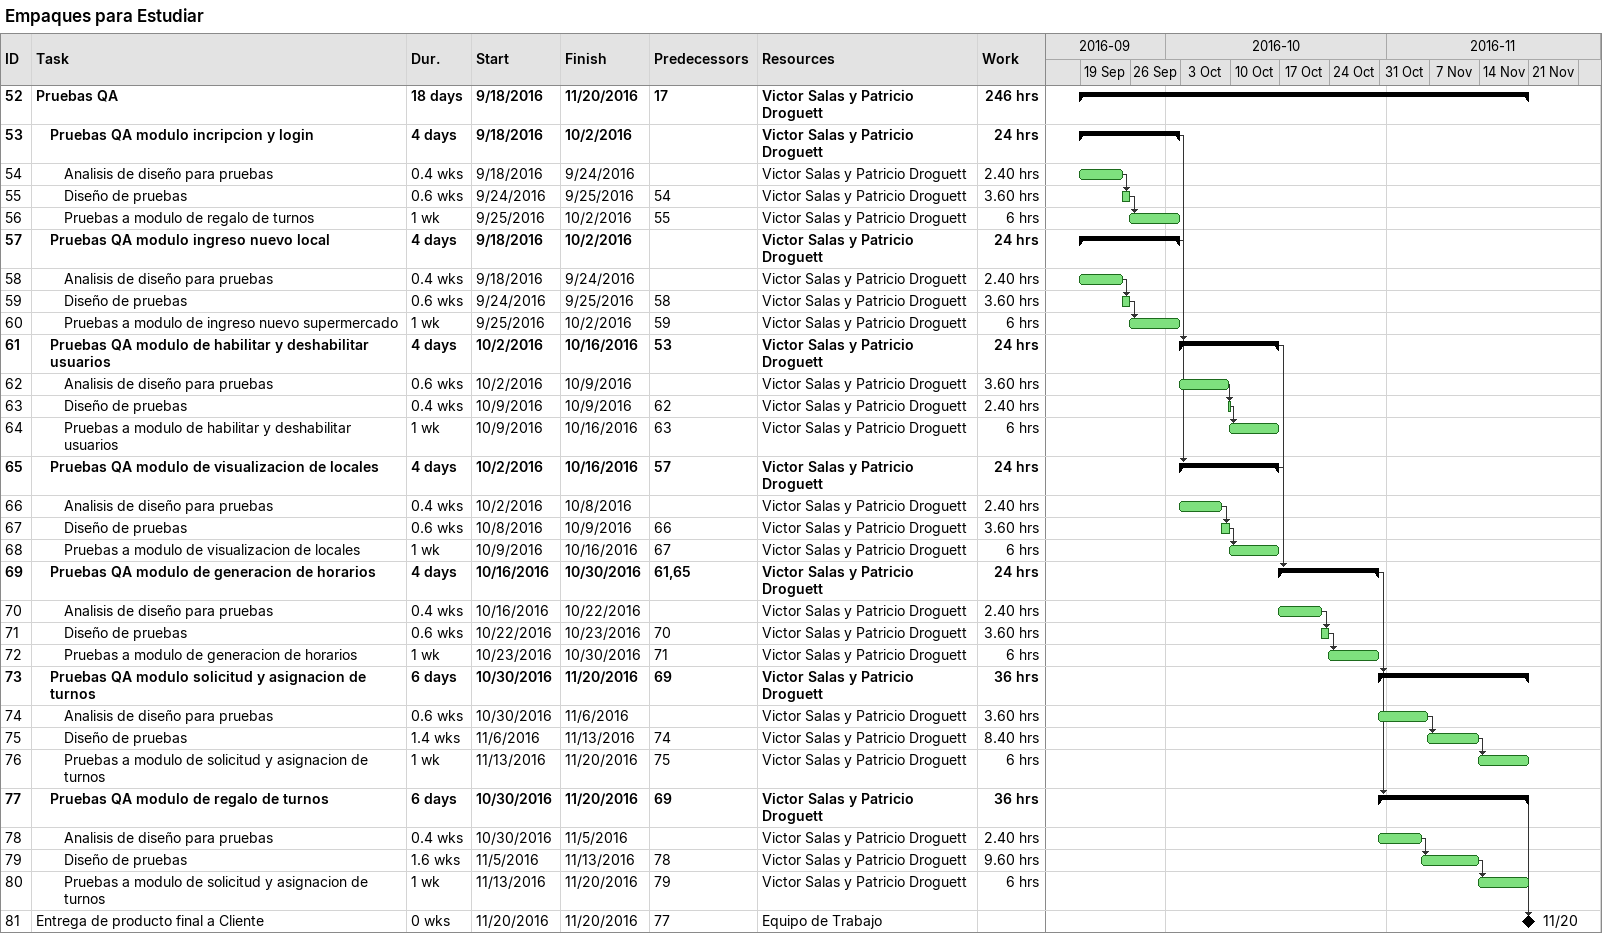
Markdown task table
Empaques para Estudiar

| ID | Level | Task | Duration | Start | Finish | Predecessors | Resources | Work (h) |
|---|---|---|---|---|---|---|---|---|
| 52 | 1 | **Pruebas QA** | 18d | 2016-09-18 | 2016-11-20 | 17 | Victor Salas y Patricio Droguett | 246 |
| 53 | 2 | **Pruebas QA modulo incripcion y login** | 4d | 2016-09-18 | 2016-10-02 |  | Victor Salas y Patricio Droguett | 24 |
| 54 | 3 | Analisis de diseño para pruebas | 0.4w | 2016-09-18 | 2016-09-24 |  | Victor Salas y Patricio Droguett | 2.40 |
| 55 | 3 | Diseño de pruebas | 0.6w | 2016-09-24 | 2016-09-25 | 54 | Victor Salas y Patricio Droguett | 3.60 |
| 56 | 3 | Pruebas a modulo de regalo de turnos | 1w | 2016-09-25 | 2016-10-02 | 55 | Victor Salas y Patricio Droguett | 6 |
| 57 | 2 | **Pruebas QA modulo ingreso nuevo local** | 4d | 2016-09-18 | 2016-10-02 |  | Victor Salas y Patricio Droguett | 24 |
| 58 | 3 | Analisis de diseño para pruebas | 0.4w | 2016-09-18 | 2016-09-24 |  | Victor Salas y Patricio Droguett | 2.40 |
| 59 | 3 | Diseño de pruebas | 0.6w | 2016-09-24 | 2016-09-25 | 58 | Victor Salas y Patricio Droguett | 3.60 |
| 60 | 3 | Pruebas a modulo de ingreso nuevo supermercado | 1w | 2016-09-25 | 2016-10-02 | 59 | Victor Salas y Patricio Droguett | 6 |
| 61 | 2 | **Pruebas QA modulo de habilitar y deshabilitar usuarios** | 4d | 2016-10-02 | 2016-10-16 | 53 | Victor Salas y Patricio Droguett | 24 |
| 62 | 3 | Analisis de diseño para pruebas | 0.6w | 2016-10-02 | 2016-10-09 |  | Victor Salas y Patricio Droguett | 3.60 |
| 63 | 3 | Diseño de pruebas | 0.4w | 2016-10-09 | 2016-10-09 | 62 | Victor Salas y Patricio Droguett | 2.40 |
| 64 | 3 | Pruebas a modulo de habilitar y deshabilitar usuarios | 1w | 2016-10-09 | 2016-10-16 | 63 | Victor Salas y Patricio Droguett | 6 |
| 65 | 2 | **Pruebas QA modulo de visualizacion de locales** | 4d | 2016-10-02 | 2016-10-16 | 57 | Victor Salas y Patricio Droguett | 24 |
| 66 | 3 | Analisis de diseño para pruebas | 0.4w | 2016-10-02 | 2016-10-08 |  | Victor Salas y Patricio Droguett | 2.40 |
| 67 | 3 | Diseño de pruebas | 0.6w | 2016-10-08 | 2016-10-09 | 66 | Victor Salas y Patricio Droguett | 3.60 |
| 68 | 3 | Pruebas a modulo de visualizacion de locales | 1w | 2016-10-09 | 2016-10-16 | 67 | Victor Salas y Patricio Droguett | 6 |
| 69 | 2 | **Pruebas QA modulo de generacion de horarios** | 4d | 2016-10-16 | 2016-10-30 | 61, 65 | Victor Salas y Patricio Droguett | 24 |
| 70 | 3 | Analisis de diseño para pruebas | 0.4w | 2016-10-16 | 2016-10-22 |  | Victor Salas y Patricio Droguett | 2.40 |
| 71 | 3 | Diseño de pruebas | 0.6w | 2016-10-22 | 2016-10-23 | 70 | Victor Salas y Patricio Droguett | 3.60 |
| 72 | 3 | Pruebas a modulo de generacion de horarios | 1w | 2016-10-23 | 2016-10-30 | 71 | Victor Salas y Patricio Droguett | 6 |
| 73 | 2 | **Pruebas QA modulo solicitud y asignacion de turnos** | 6d | 2016-10-30 | 2016-11-20 | 69 | Victor Salas y Patricio Droguett | 36 |
| 74 | 3 | Analisis de diseño para pruebas | 0.6w | 2016-10-30 | 2016-11-06 |  | Victor Salas y Patricio Droguett | 3.60 |
| 75 | 3 | Diseño de pruebas | 1.4w | 2016-11-06 | 2016-11-13 | 74 | Victor Salas y Patricio Droguett | 8.40 |
| 76 | 3 | Pruebas a modulo de solicitud y asignacion de turnos | 1w | 2016-11-13 | 2016-11-20 | 75 | Victor Salas y Patricio Droguett | 6 |
| 77 | 2 | **Pruebas QA modulo de regalo de turnos** | 6d | 2016-10-30 | 2016-11-20 | 69 | Victor Salas y Patricio Droguett | 36 |
| 78 | 3 | Analisis de diseño para pruebas | 0.4w | 2016-10-30 | 2016-11-05 |  | Victor Salas y Patricio Droguett | 2.40 |
| 79 | 3 | Diseño de pruebas | 1.6w | 2016-11-05 | 2016-11-13 | 78 | Victor Salas y Patricio Droguett | 9.60 |
| 80 | 3 | Pruebas a modulo de solicitud y asignacion de turnos | 1w | 2016-11-13 | 2016-11-20 | 79 | Victor Salas y Patricio Droguett | 6 |
| 81 | 1 | Entrega de producto final a Cliente | 0w | 2016-11-20 | 2016-11-20 | 77 | Equipo de Trabajo |  |
